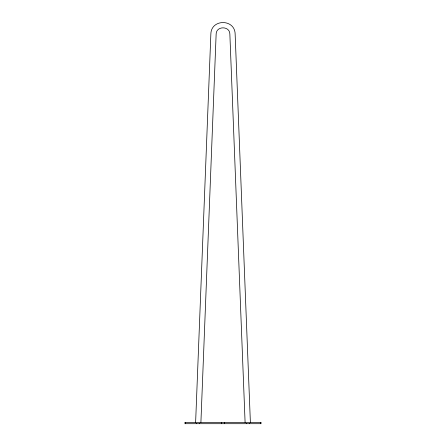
<?xml version="1.0" encoding="UTF-8"?>
<svg xmlns="http://www.w3.org/2000/svg" width="446" height="446" viewBox="0 0 446 446"><rect width="100%" height="100%" fill="white"/><g stroke="black" fill="none" stroke-linecap="round" stroke-linejoin="round"><path stroke-width="0.67" d="M195.621 422.379L210.863 33.968C211.181 18.765 234.819 18.765 235.137 33.968L250.379 422.379M200.906 422.379L216.137 34.18C216.098 25.734 229.902 25.734 229.863 34.18L245.094 422.379M184.7 422.379L261.3 422.379M184.7 423.7L261.3 423.7M260.659 422.379L260.659 423.7M249.453 423.26L249.453 423.7M246.343 423.26L246.343 423.7M224.555 422.379L224.555 423.7M221.445 422.379L221.445 423.7M199.657 423.26L199.657 423.7M196.547 423.26L196.547 423.7M185.341 422.379L185.341 423.7"/></g></svg>
